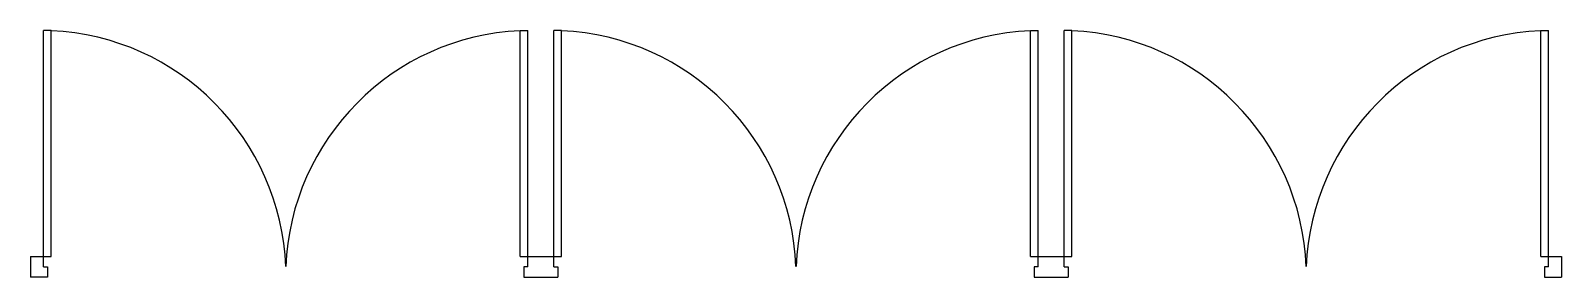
# Model space of a CAD drawing. Extents: x -0.5 to 0.5, y -0.01 to 0.15.
import ezdxf

# ---------------------------------------------------------------- set-up
doc = ezdxf.new("R2010")
doc.units = 0
doc.header["$MEASUREMENT"] = 0
doc.layers.get('0').update_dxf_attribs({"linetype": 'CONTINUOUS'})

msp = doc.modelspace()

# ---------------------------------------------------------------- linework, layer by layer
for p, q in [((-0.4865, 0.1544), (-0.4915, 0.1544)), ((-0.4915, 0), (-0.4915, 0.1544)), ((-0.4865, 0.0068), (-0.4865, 0.1544)), ((-0.1802, 0.0068), (-0.1802, 0.1544)), ((-0.1802, 0.1544), (-0.1752, 0.1544)), ((-0.1752, 0), (-0.1752, 0.1544)), ((-0.1531, 0.1544), (-0.1581, 0.1544)), ((-0.1581, 0), (-0.1581, 0.1544)), ((-0.1531, 0.0068), (-0.1531, 0.1544)), ((0.1531, 0.1544), (0.1581, 0.1544)), ((0.1531, 0.0068), (0.1531, 0.1544)), ((0.1581, 0), (0.1581, 0.1544)), ((0.1802, 0.1544), (0.1752, 0.1544)), ((0.1752, 0), (0.1752, 0.1544)), ((0.1802, 0.0068), (0.1802, 0.1544)), ((0.4865, 0.1544), (0.4915, 0.1544)), ((0.4865, 0.0068), (0.4865, 0.1544)), ((0.4915, 0), (0.4915, 0.1544)), ((-0.5, 0.0068), (-0.5, -0.0068)), ((-0.5, 0.0068), (-0.4865, 0.0068)), ((-0.4915, 0), (-0.4889, 0)), ((-0.4889, 0), (-0.4889, -0.0068)), ((-0.1802, 0.0068), (-0.1531, 0.0068)), ((-0.1752, 0), (-0.1778, 0)), ((-0.1778, 0), (-0.1778, -0.0068)), ((-0.1581, 0), (-0.1556, 0)), ((-0.1556, 0), (-0.1556, -0.0068)), ((0.1531, 0.0068), (0.1802, 0.0068)), ((0.1581, 0), (0.1556, 0)), ((0.1556, 0), (0.1556, -0.0068)), ((0.1752, 0), (0.1778, 0)), ((0.1778, 0), (0.1778, -0.0068)), ((0.4865, 0.0068), (0.5, 0.0068)), ((0.4915, 0), (0.4889, 0)), ((0.4889, 0), (0.4889, -0.0068)), ((0.5, 0.0068), (0.5, -0.0068)), ((-0.4889, -0.0068), (-0.5, -0.0068)), ((-0.1778, -0.0068), (-0.1556, -0.0068)), ((0.1556, -0.0068), (0.1778, -0.0068)), ((0.4889, -0.0068), (0.5, -0.0068))]:
    msp.add_line(p, q)
for centre, start, end in [((-0.4938, -0.0061), 2.237, 87.3664), ((-0.1728, -0.0061), 92.6336, 177.763), ((-0.1605, -0.0061), 2.237, 87.3664), ((0.1605, -0.0061), 92.6336, 177.763), ((0.1728, -0.0061), 2.237, 87.3664), ((0.4938, -0.0061), 92.6336, 177.763)]:
    msp.add_arc(centre, 0.1606, start, end)

doc.saveas('drawing.dxf')
